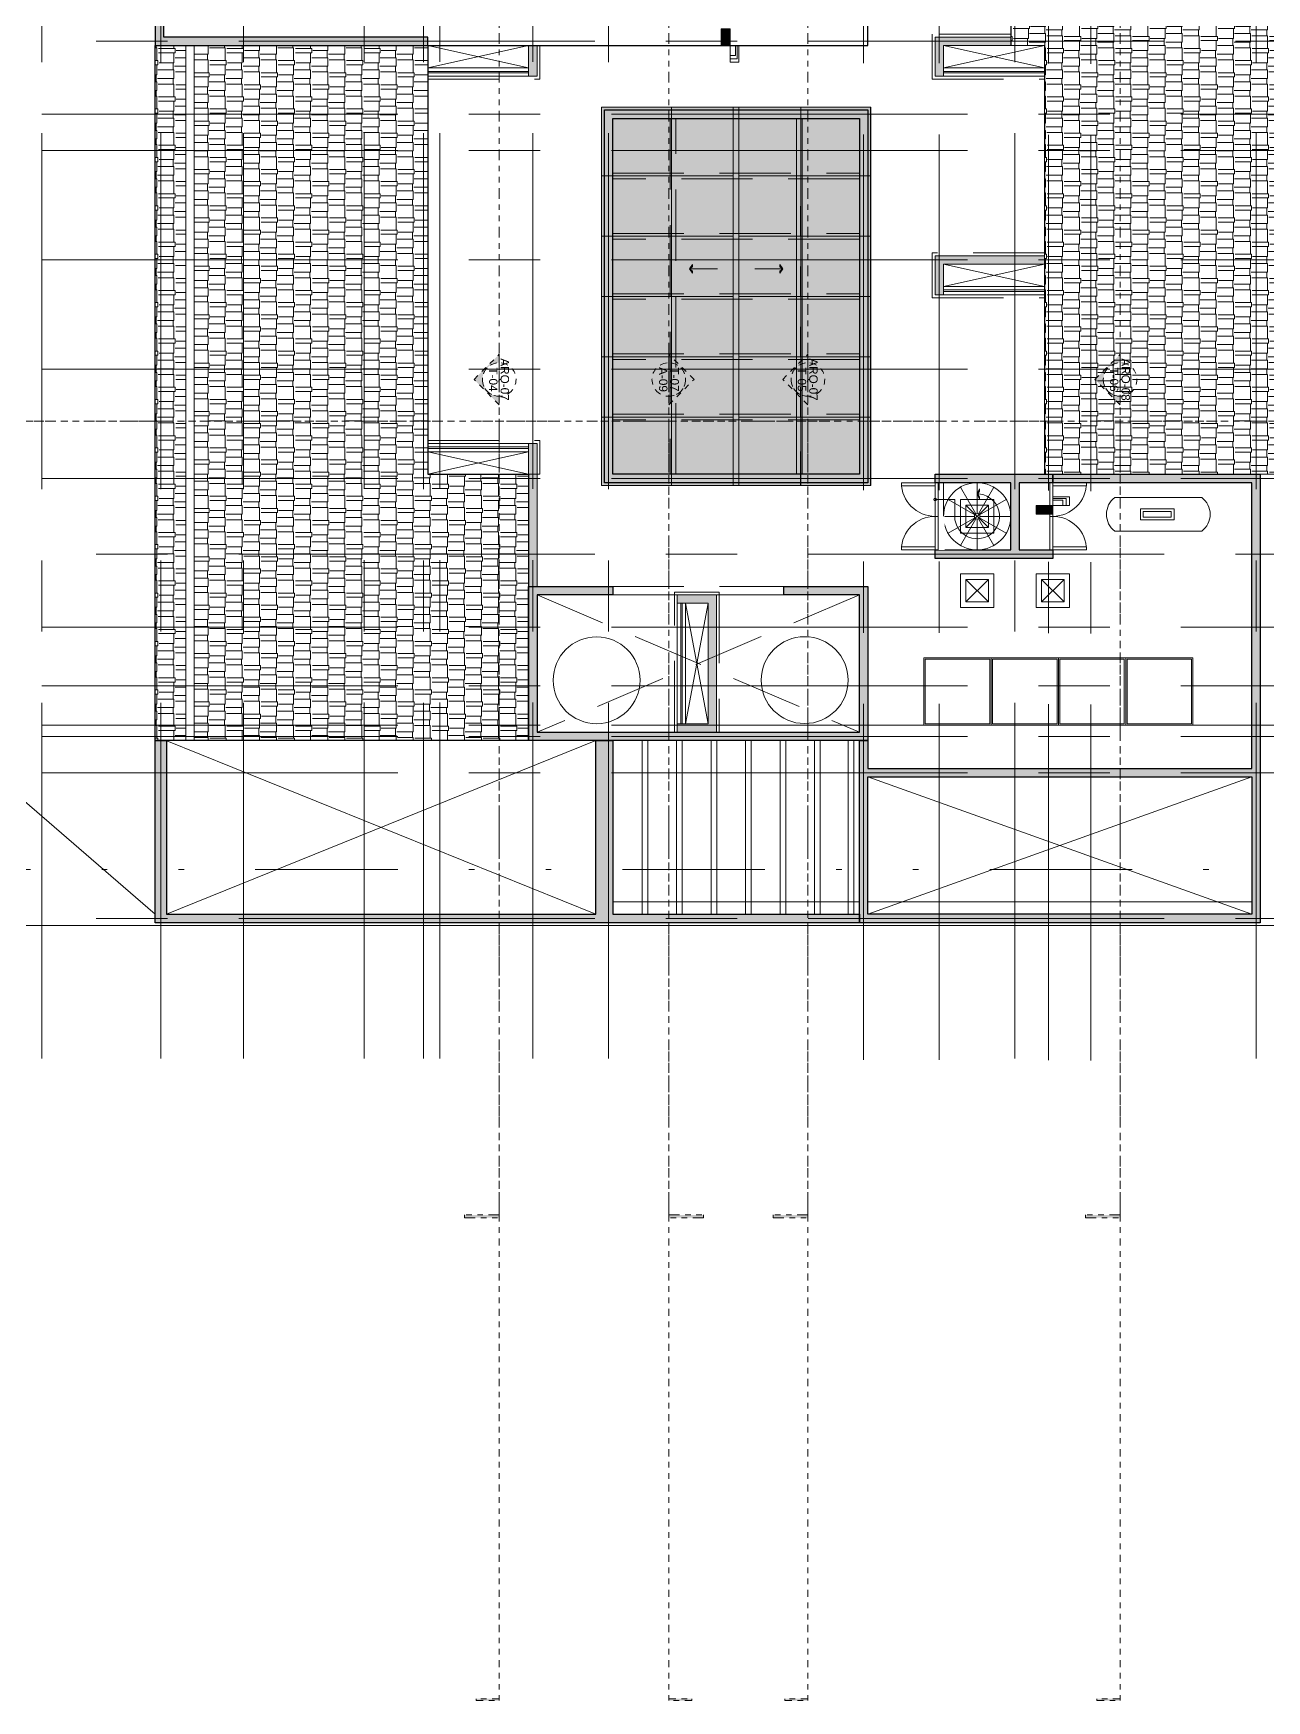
# Model space of a CAD drawing. Header units: metres. Extents: x -8 to 264, y -14 to 31.
# Drawn here: x 22.49 to 44.48, y -13.83 to 15.92 of the extents above; entities that cross this region are included whole.
import ezdxf
from ezdxf.enums import TextEntityAlignment as Align

# ---------------------------------------------------------------- set-up
doc = ezdxf.new("R2010")
doc.units = ezdxf.units.M
doc.header["$LTSCALE"] = 0.001
for name, pattern in [('CENTERX2', [101.6, 63.5, -12.7, 12.7, -12.7]), ('DIVIDEX2', [63.5, 25.4, -12.7, 0, -12.7, 0, -12.7]), ('HIDDENX2', [19.05, 12.7, -6.35])]:
    doc.linetypes.add(name, pattern=pattern)
doc.layers.get('0').update_dxf_attribs({"lineweight": 13, "true_color": 0x000000})
for name, color, linetype, lineweight, true_color in [('0 @ 0.075', 7, 'Continuous', 13, 0x000000), ('0 @ 0.1', 7, 'Continuous', 13, 0x000000), ('0 @ 0.125', 7, 'Continuous', 13, 0x000000), ('Jach-Anotaciones-Hatch-Lum100%', 7, 'Continuous', 13, 0x000000), ('Jach-Anotaciones-Hatch-Lum20%', 7, 'Continuous', 13, 0xcccccc), ('Jach-Anotaciones-Hatch-Lum30%', 7, 'Continuous', 9, 0xb3b3b3), ('Jach-Anotaciones-Hatch-Lum40%', 7, 'Continuous', 13, 0x999999), ('Jach-Anotaciones-Hatch-Lum50%', 9, 'Continuous', 13, 0x808080), ('Jach-Anotaciones-Hatch-Lum60%', 7, 'Continuous', 13, 0x666666), ('Jach-Anotaciones-Hatch-Lum70%', 7, 'Continuous', 9, 0x4d4d4d), ('Jach-Anotaciones-Hatch-Lum80%', 250, 'Continuous', 13, 0x333333), ('JACH-Anotaciones-Lineas-CORTE', 7, 'DIVIDEX2', 18, 0x000000), ('JACH-Anotaciones-Lineas-CORTE @ 0.05', 7, 'DIVIDEX2', 18, 0x000000), ('JACH-Anotaciones-Lineas-CORTE @ 0.075', 7, 'DIVIDEX2', 18, 0x000000), ('JACH-Anotaciones-Lineas-EJES', 7, 'CENTERX2', 9, 0x666666), ('Jach-Anotaciones-LineasDetalle0.18mm', 7, 'Continuous', 18, 0x000000), ('Jach-Anotaciones-LineasDetalle0.20mm', 7, 'Continuous', 20, 0x000000), ('JACH-Anotaciones-Textos-Lum100%', 7, 'Continuous', 13, 0x000000), ('JACH-Arq-Lineas-Piso', 7, 'Continuous', 13, 0x1a1a1a), ('JACH-Arq-Lineas-Proyeccion', 250, 'HIDDENX2', 13, 0x333333), ('JACH-Arq-Mobiliario01-', 250, 'Continuous', 9, 0x333333), ('JACH-Arq-Muros01-Carga', 7, 'Continuous', 25, 0x000000), ('JACH-Arq-Muros03Bajos', 7, 'Continuous', 13, 0x404040), ('JACH-Arq-Ventanas-BajasyPisoTecho', 7, 'Continuous', 13, 0x404040)]:
    doc.layers.add(name, color=color, linetype=linetype, lineweight=lineweight, true_color=true_color)
doc.styles.add('01c-Arial-JACH(3mm)', font='arial.ttf', dxfattribs={"height": 3})

# ---------------------------------------------------------------- blocks, each defined once
blk = doc.blocks.new('*U71')
at = {"lineweight": 0, "ltscale": 100}
blk.add_wipeout([(-0.095, 0), (0.095, 0), (0.095, -0.6), (-0.095, -0.6)], dxfattribs=at).dxf.layer = 'Jach-Anotaciones-Hatch-Lum50%'
at = {"lineweight": 0}
blk.add_arc((0.075, 0), 0.6, 270, 360, dxfattribs=at)
at = {"lineweight": 30}
blk.add_wipeout([(0.075, -0.054), (0.675, -0.054), (0.675, 0), (0.075, 0)], dxfattribs=at)
blk.add_lwpolyline([(0.075, -0.054), (0.675, -0.054), (0.675, 0), (0.075, 0)], close=True)
at = {"layer": 'Jach-Anotaciones-Hatch-Lum50%', "color": 9}
blk.add_lwpolyline([(0.021, 0), (0.021, -0.6), (0.075, -0.6), (0.075, 0)], close=True, dxfattribs=at)
blk = doc.blocks.new('A$C8e7714e5')
at = {"lineweight": 0, "ltscale": 100}
blk.add_lwpolyline([(0.15, 0.075, -0.5), (0.15, 0.675), (1.7, 0.675, -0.5), (1.7, 0.075)], format="xyb", close=True, dxfattribs=at)
for points in [[(0.607, 0.275), (1.207, 0.275), (1.207, 0.475), (0.607, 0.475)], [(0.657, 0.325), (1.157, 0.325), (1.157, 0.425), (0.657, 0.425)]]:
    blk.add_lwpolyline(points, close=True, dxfattribs=at)
blk = doc.blocks.new('*U75')
at = {"lineweight": 0, "ltscale": 100}
blk.add_wipeout([(-0.095, 0), (0.095, 0), (0.095, -0.6), (-0.095, -0.6)], dxfattribs=at).dxf.layer = 'Jach-Anotaciones-Hatch-Lum50%'
at = {"lineweight": 0}
blk.add_arc((0.075, 0), 0.6, 270, 360, dxfattribs=at)
at = {"lineweight": 30}
blk.add_wipeout([(0.075, -0.054), (0.675, -0.054), (0.675, 0), (0.075, 0)], dxfattribs=at)
blk.add_lwpolyline([(0.075, -0.054), (0.675, -0.054), (0.675, 0), (0.075, 0)], close=True)
at = {"layer": 'Jach-Anotaciones-Hatch-Lum50%', "color": 9}
blk.add_lwpolyline([(0.021, 0), (0.021, -0.6), (0.075, -0.6), (0.075, 0)], close=True, dxfattribs=at)
blk = doc.blocks.new('*U74')
at = {"lineweight": 0, "ltscale": 100}
blk.add_wipeout([(-0.095, 0), (0.095, 0), (0.095, -0.6), (-0.095, -0.6)], dxfattribs=at).dxf.layer = 'Jach-Anotaciones-Hatch-Lum50%'
at = {"lineweight": 0}
blk.add_arc((0.075, 0), 0.6, 270, 360, dxfattribs=at)
at = {"lineweight": 30}
blk.add_wipeout([(0.075, -0.054), (0.675, -0.054), (0.675, 0), (0.075, 0)], dxfattribs=at)
blk.add_lwpolyline([(0.075, -0.054), (0.675, -0.054), (0.675, 0), (0.075, 0)], close=True)
at = {"layer": 'Jach-Anotaciones-Hatch-Lum50%', "color": 9}
blk.add_lwpolyline([(0.021, 0), (0.021, -0.6), (0.075, -0.6), (0.075, 0)], close=True, dxfattribs=at)
blk = doc.blocks.new('*U72')
at = {"lineweight": 0, "ltscale": 100}
h = blk.add_hatch(color=256, dxfattribs=at)
h.dxf.hatch_style = 1
h.paths.add_polyline_path([(0, 0), (0, -1.25), (2.4, -1.25), (2.4, 0)])
for points in [[(-2.4, 1.25), (-2.4, 0), (0, 0), (0, 1.25)], [(0, 0), (0, -1.25), (2.4, -1.25), (2.4, 0)]]:
    blk.add_lwpolyline(points, close=True, dxfattribs=at)
blk = doc.blocks.new('*U224')
at = {"layer": '0 @ 0.075', "xscale": -0.07500000000000002, "yscale": 0.07500000000000002, "zscale": 0.07500000000000002, "rotation": 269.9999999999965}
blk.add_blockref('*U72', (34.914, 15.7), dxfattribs=at)
at = {"layer": '0 @ 0.1', "xscale": -0.1, "yscale": 0.1, "zscale": 0.1, "rotation": 269.9999999999965}
blk.add_blockref('*U72', (34.914, 15.7), dxfattribs=at)
at = {"layer": '0 @ 0.125', "xscale": -0.1250000000000001, "yscale": 0.1250000000000001, "zscale": 0.1250000000000001, "rotation": 269.9999999999965}
blk.add_blockref('*U72', (34.914, 15.7), dxfattribs=at)
blk = doc.blocks.new('*U73')
at = {"lineweight": 0, "ltscale": 100}
h = blk.add_hatch(color=256, dxfattribs=at)
h.dxf.hatch_style = 1
h.paths.add_polyline_path([(0, 0), (0, -1.25), (2.4, -1.25), (2.4, 0)])
for points in [[(-2.4, 1.25), (-2.4, 0), (0, 0), (0, 1.25)], [(0, 0), (0, -1.25), (2.4, -1.25), (2.4, 0)]]:
    blk.add_lwpolyline(points, close=True, dxfattribs=at)
blk = doc.blocks.new('*U225')
at = {"layer": '0 @ 0.075', "xscale": -0.07500000000000002, "yscale": 0.07500000000000002, "zscale": 0.07500000000000002, "rotation": 359.9999999999965}
blk.add_blockref('*U73', (40.671, 7.494), dxfattribs=at)
at = {"layer": '0 @ 0.1', "xscale": -0.1, "yscale": 0.1, "zscale": 0.1, "rotation": 359.9999999999965}
blk.add_blockref('*U73', (40.671, 7.494), dxfattribs=at)
at = {"layer": '0 @ 0.125', "xscale": -0.1250000000000001, "yscale": 0.1250000000000001, "zscale": 0.1250000000000001, "rotation": 359.9999999999965}
blk.add_blockref('*U73', (40.671, 7.494), dxfattribs=at)
blk = doc.blocks.new('*U70')
at = {"lineweight": 0, "ltscale": 100}
blk.add_wipeout([(-0.095, 0), (0.095, 0), (0.095, -0.6), (-0.095, -0.6)], dxfattribs=at).dxf.layer = 'Jach-Anotaciones-Hatch-Lum50%'
at = {"lineweight": 0}
blk.add_arc((0.075, 0), 0.6, 270, 360, dxfattribs=at)
at = {"lineweight": 30}
blk.add_wipeout([(0.075, -0.054), (0.675, -0.054), (0.675, 0), (0.075, 0)], dxfattribs=at)
blk.add_lwpolyline([(0.075, -0.054), (0.675, -0.054), (0.675, 0), (0.075, 0)], close=True)
at = {"layer": 'Jach-Anotaciones-Hatch-Lum50%', "color": 9}
blk.add_lwpolyline([(0.021, 0), (0.021, -0.6), (0.075, -0.6), (0.075, 0)], close=True, dxfattribs=at)
blk = doc.blocks.new('A$C51db089b')
at = {"layer": 'Jach-Anotaciones-Hatch-Lum50%', "lineweight": 0, "ltscale": 100}
h = blk.add_hatch(color=256, dxfattribs=at)
h.dxf.hatch_style = 1
h.paths.add_polyline_path([(0, 0.078), (0.055, 0.117), (0.055, 0.155)])
h = blk.add_hatch(color=256, dxfattribs=at)
h.dxf.hatch_style = 1
h.paths.add_polyline_path([(0, 0.078), (0.055, 0.038), (0.055, 0)])
at = {"lineweight": 0, "ltscale": 100}
for points in [[(0, 0.078), (0.055, 0.117), (0.055, 0.155)], [(0, 0.078), (0.055, 0.038), (0.055, 0)]]:
    blk.add_lwpolyline(points, close=True, dxfattribs=at)
blk.add_lwpolyline([(0.5, 0.078), (0, 0.078)], dxfattribs=at)
blk = doc.blocks.new('A$C21fbf77b')
at = {"ltscale": 100, "xscale": -1}
blk.add_blockref('A$C51db089b', (0.5, 0), dxfattribs=at)
blk = doc.blocks.new('*U200')
at = {"linetype": 'DIVIDEX2', "lineweight": 0, "ltscale": 100}
blk.add_lwpolyline([(-772.5, 0), (50.69, 0)], dxfattribs=at)
at = {"lineweight": 0, "ltscale": 100, "style": '01c-Arial-JACH(3mm)'}
for tag, p in [('JACH-SECCIONMURO', (-778, 2.11)), ('NO.DEPLANO', (-778, -1.99))]:
    blk.add_attdef(tag, text='', height=3, dxfattribs=at).set_placement(p, align=Align.MIDDLE_CENTER)
blk = doc.blocks.new('*U236')
at = {"layer": 'JACH-Anotaciones-Lineas-CORTE @ 0.05', "xscale": 0.05, "yscale": 0.05, "zscale": 0.05}
blk.add_blockref('*U200', (50.94, 9), dxfattribs=at)
at = {"layer": 'JACH-Anotaciones-Lineas-CORTE @ 0.075', "xscale": 0.075, "yscale": 0.075, "zscale": 0.075}
blk.add_blockref('*U200', (50.94, 9), dxfattribs=at)
blk = doc.blocks.new('*U189')
at = {"lineweight": 0, "ltscale": 100}
h = blk.add_hatch(color=256, dxfattribs=at)
h.dxf.hatch_style = 1
h.paths.add_polyline_path([(-815.98, 9), (-824.98, 0), (-821.98, 0, -1), (-809.98, 0), (-806.98, 0)])
h = blk.add_hatch(color=256, dxfattribs=at)
h.dxf.hatch_style = 1
h.paths.add_polyline_path([(-345.27, 0), (-344.58, 0), (-344.58, 8.25), (-345.27, 8.25)])
at = {"lineweight": 0}
blk.add_lwpolyline([(-815.98, 9), (-824.98, 0), (-821.98, 0, -1), (-809.98, 0), (-806.98, 0), (-815.98, 9)], format="xyb", close=True, dxfattribs=at)
at = {"lineweight": 0, "ltscale": 100}
blk.add_lwpolyline([(-345.27, 8.25), (-344.58, 8.25), (-344.58, 0), (-345.27, 0)], close=True, dxfattribs=at)
blk.add_lwpolyline([(-821.98, 0), (-809.98, 0)], dxfattribs=at)
at = {"linetype": 'DIVIDEX2', "lineweight": 0, "ltscale": 100}
blk.add_lwpolyline([(-810.48, 0), (-344.58, 0)], dxfattribs=at)
at = {"lineweight": 0, "ltscale": 100}
blk.add_circle((-815.98, 0), 6, dxfattribs=at)
at = {"lineweight": 0, "ltscale": 100, "style": '01c-Arial-JACH(3mm)'}
for tag, p in [('JACH-SECCIONMURO', (-815.98, 2.11)), ('NO.DEPLANO', (-815.98, -1.99))]:
    blk.add_attdef(tag, text='', height=3, dxfattribs=at).set_placement(p, align=Align.MIDDLE_CENTER)
blk = doc.blocks.new('*U239')
at = {"layer": 'JACH-Anotaciones-Lineas-CORTE @ 0.05'}
ref = blk.add_blockref('*U189', (36.302, -31.058), dxfattribs=dict(at, xscale=-0.05, yscale=0.05, zscale=0.05, rotation=90))
ref.add_attrib('NO.DEPLANO', 'ARQ-07', dxfattribs={"layer": '0', "lineweight": 0, "ltscale": 100, "height": 0.15, "rotation": 270, "style": '01c-Arial-JACH(3mm)'}).set_placement((36.401, 9.741), align=Align.MIDDLE_CENTER)
ref.add_attrib('JACH-SECCIONMURO', 'T-05', dxfattribs={"layer": '0', "lineweight": 0, "ltscale": 100, "height": 0.15, "rotation": 270, "style": '01c-Arial-JACH(3mm)'}).set_placement((36.196, 9.741), align=Align.MIDDLE_CENTER)
at = {"layer": 'JACH-Anotaciones-Lineas-CORTE @ 0.075', "xscale": -0.075, "yscale": 0.075, "zscale": 0.075, "rotation": 90}
blk.add_blockref('*U189', (36.302, -31.058), dxfattribs=at)
blk = doc.blocks.new('*U191')
at = {"lineweight": 0, "ltscale": 100}
h = blk.add_hatch(color=256, dxfattribs=at)
h.dxf.hatch_style = 1
h.paths.add_polyline_path([(-815.98, 9), (-824.98, 0), (-821.98, 0, -1), (-809.98, 0), (-806.98, 0)])
h = blk.add_hatch(color=256, dxfattribs=at)
h.dxf.hatch_style = 1
h.paths.add_polyline_path([(-345.27, 0), (-344.58, 0), (-344.58, 8.25), (-345.27, 8.25)])
at = {"lineweight": 0}
blk.add_lwpolyline([(-815.98, 9), (-824.98, 0), (-821.98, 0, -1), (-809.98, 0), (-806.98, 0), (-815.98, 9)], format="xyb", close=True, dxfattribs=at)
at = {"lineweight": 0, "ltscale": 100}
blk.add_lwpolyline([(-345.27, 8.25), (-344.58, 8.25), (-344.58, 0), (-345.27, 0)], close=True, dxfattribs=at)
blk.add_lwpolyline([(-821.98, 0), (-809.98, 0)], dxfattribs=at)
at = {"linetype": 'DIVIDEX2', "lineweight": 0, "ltscale": 100}
blk.add_lwpolyline([(-810.48, 0), (-344.58, 0)], dxfattribs=at)
at = {"lineweight": 0, "ltscale": 100}
blk.add_circle((-815.98, 0), 6, dxfattribs=at)
at = {"lineweight": 0, "ltscale": 100, "style": '01c-Arial-JACH(3mm)'}
for tag, p in [('JACH-SECCIONMURO', (-815.98, 2.11)), ('NO.DEPLANO', (-815.98, -1.99))]:
    blk.add_attdef(tag, text='', height=3, dxfattribs=at).set_placement(p, align=Align.MIDDLE_CENTER)
blk = doc.blocks.new('*U241')
at = {"layer": 'JACH-Anotaciones-Lineas-CORTE @ 0.05'}
ref = blk.add_blockref('*U191', (30.796, -31.058), dxfattribs=dict(at, xscale=-0.05, yscale=0.05, zscale=0.05, rotation=90))
ref.add_attrib('NO.DEPLANO', 'ARQ-07', dxfattribs={"layer": '0', "lineweight": 0, "ltscale": 100, "height": 0.15, "rotation": 270, "style": '01c-Arial-JACH(3mm)'}).set_placement((30.896, 9.741), align=Align.MIDDLE_CENTER)
ref.add_attrib('JACH-SECCIONMURO', 'T-04', dxfattribs={"layer": '0', "lineweight": 0, "ltscale": 100, "height": 0.15, "rotation": 270, "style": '01c-Arial-JACH(3mm)'}).set_placement((30.69, 9.741), align=Align.MIDDLE_CENTER)
at = {"layer": 'JACH-Anotaciones-Lineas-CORTE @ 0.075', "xscale": -0.075, "yscale": 0.075, "zscale": 0.075, "rotation": 90}
blk.add_blockref('*U191', (30.796, -31.058), dxfattribs=at)
blk = doc.blocks.new('*U192')
at = {"lineweight": 0, "ltscale": 100}
h = blk.add_hatch(color=256, dxfattribs=at)
h.dxf.hatch_style = 1
h.paths.add_polyline_path([(-815.98, 9), (-824.98, 0), (-821.98, 0, -1), (-809.98, 0), (-806.98, 0)])
h = blk.add_hatch(color=256, dxfattribs=at)
h.dxf.hatch_style = 1
h.paths.add_polyline_path([(-345.27, 0), (-344.58, 0), (-344.58, 8.25), (-345.27, 8.25)])
at = {"lineweight": 0}
blk.add_lwpolyline([(-815.98, 9), (-824.98, 0), (-821.98, 0, -1), (-809.98, 0), (-806.98, 0), (-815.98, 9)], format="xyb", close=True, dxfattribs=at)
at = {"lineweight": 0, "ltscale": 100}
blk.add_lwpolyline([(-345.27, 8.25), (-344.58, 8.25), (-344.58, 0), (-345.27, 0)], close=True, dxfattribs=at)
blk.add_lwpolyline([(-821.98, 0), (-809.98, 0)], dxfattribs=at)
at = {"linetype": 'DIVIDEX2', "lineweight": 0, "ltscale": 100}
blk.add_lwpolyline([(-810.48, 0), (-344.58, 0)], dxfattribs=at)
at = {"lineweight": 0, "ltscale": 100}
blk.add_circle((-815.98, 0), 6, dxfattribs=at)
at = {"lineweight": 0, "ltscale": 100, "style": '01c-Arial-JACH(3mm)'}
for tag, p in [('JACH-SECCIONMURO', (-815.98, 2.11)), ('NO.DEPLANO', (-815.98, -1.99))]:
    blk.add_attdef(tag, text='', height=3, dxfattribs=at).set_placement(p, align=Align.MIDDLE_CENTER)
blk = doc.blocks.new('*U242')
at = {"layer": 'JACH-Anotaciones-Lineas-CORTE @ 0.05'}
ref = blk.add_blockref('*U192', (41.871, -31.058), dxfattribs=dict(at, xscale=-0.05, yscale=0.05, zscale=0.05, rotation=90))
ref.add_attrib('NO.DEPLANO', 'ARQ-08', dxfattribs={"layer": '0', "lineweight": 0, "ltscale": 100, "height": 0.15, "rotation": 270, "style": '01c-Arial-JACH(3mm)'}).set_placement((41.971, 9.741), align=Align.MIDDLE_CENTER)
ref.add_attrib('JACH-SECCIONMURO', 'T-06', dxfattribs={"layer": '0', "lineweight": 0, "ltscale": 100, "height": 0.15, "rotation": 270, "style": '01c-Arial-JACH(3mm)'}).set_placement((41.765, 9.741), align=Align.MIDDLE_CENTER)
at = {"layer": 'JACH-Anotaciones-Lineas-CORTE @ 0.075', "xscale": -0.075, "yscale": 0.075, "zscale": 0.075, "rotation": 90}
blk.add_blockref('*U192', (41.871, -31.058), dxfattribs=at)
blk = doc.blocks.new('*U195')
at = {"lineweight": 0, "ltscale": 100}
h = blk.add_hatch(color=256, dxfattribs=at)
h.dxf.hatch_style = 1
h.paths.add_polyline_path([(-815.98, 9), (-824.98, 0), (-821.98, 0, -1), (-809.98, 0), (-806.98, 0)])
h = blk.add_hatch(color=256, dxfattribs=at)
h.dxf.hatch_style = 1
h.paths.add_polyline_path([(-345.27, 0), (-344.58, 0), (-344.58, 8.25), (-345.27, 8.25)])
at = {"lineweight": 0}
blk.add_lwpolyline([(-815.98, 9), (-824.98, 0), (-821.98, 0, -1), (-809.98, 0), (-806.98, 0), (-815.98, 9)], format="xyb", close=True, dxfattribs=at)
at = {"lineweight": 0, "ltscale": 100}
blk.add_lwpolyline([(-345.27, 8.25), (-344.58, 8.25), (-344.58, 0), (-345.27, 0)], close=True, dxfattribs=at)
blk.add_lwpolyline([(-821.98, 0), (-809.98, 0)], dxfattribs=at)
at = {"linetype": 'DIVIDEX2', "lineweight": 0, "ltscale": 100}
blk.add_lwpolyline([(-810.48, 0), (-344.58, 0)], dxfattribs=at)
at = {"lineweight": 0, "ltscale": 100}
blk.add_circle((-815.98, 0), 6, dxfattribs=at)
at = {"lineweight": 0, "ltscale": 100, "style": '01c-Arial-JACH(3mm)'}
for tag, p in [('JACH-SECCIONMURO', (-815.98, 2.11)), ('NO.DEPLANO', (-815.98, -1.99))]:
    blk.add_attdef(tag, text='', height=3, dxfattribs=at).set_placement(p, align=Align.MIDDLE_CENTER)
blk = doc.blocks.new('*U245')
at = {"layer": 'JACH-Anotaciones-Lineas-CORTE @ 0.05', "xscale": 0.05, "yscale": 0.05, "zscale": 0.05, "rotation": 270}
blk.add_blockref('*U195', (33.821, -31.058), dxfattribs=at).add_auto_attribs({'NO.DEPLANO': 'A-09', 'JACH-SECCIONMURO': 'T-07'})
at = {"layer": 'JACH-Anotaciones-Lineas-CORTE @ 0.075', "xscale": 0.075, "yscale": 0.075, "zscale": 0.075, "rotation": 270}
blk.add_blockref('*U195', (33.821, -31.058), dxfattribs=at)

msp = doc.modelspace()

# ---------------------------------------------------------------- hatches: boundary and pattern name
at = {"ltscale": 100}
h = msp.add_hatch(color=256, dxfattribs=at)
h.dxf.hatch_style = 1
h.paths.add_polyline_path([(39.321, 7.7), (39.365, 7.793), (39.365, 7.751), (39.336, 7.7)])
h = msp.add_hatch(color=256, dxfattribs=at)
h.dxf.hatch_style = 1
h.paths.add_polyline_path([(39.321, 7.7), (39.365, 7.607), (39.365, 7.649), (39.336, 7.7)])
at = {"layer": 'Jach-Anotaciones-Hatch-Lum20%', "ltscale": 100}
h = msp.add_hatch(color=256, dxfattribs=at)
h.dxf.hatch_style = 1
h.paths.add_polyline_path([(33.87, 14.6), (32.621, 14.6), (32.621, 13.372), (33.87, 13.372)])
h = msp.add_hatch(color=256, dxfattribs=at)
h.dxf.hatch_style = 1
h.paths.add_polyline_path([(36.173, 14.6), (37.422, 14.6), (37.422, 13.372), (36.173, 13.372)])
h = msp.add_hatch(color=256, dxfattribs=at)
h.dxf.hatch_style = 1
h.paths.add_polyline_path([(33.87, 13.372), (32.621, 13.372), (32.621, 12.297), (33.87, 12.297)])
h = msp.add_hatch(color=256, dxfattribs=at)
h.dxf.hatch_style = 1
h.paths.add_polyline_path([(36.173, 13.372), (37.422, 13.372), (37.422, 12.297), (36.173, 12.297)])
h = msp.add_hatch(color=256, dxfattribs=at)
h.dxf.hatch_style = 1
h.paths.add_polyline_path([(33.87, 12.297), (32.621, 12.297), (32.621, 11.222), (33.87, 11.222)])
h = msp.add_hatch(color=256, dxfattribs=at)
h.dxf.hatch_style = 1
h.paths.add_polyline_path([(36.173, 12.297), (37.422, 12.297), (37.422, 11.222), (36.173, 11.222)])
h = msp.add_hatch(color=256, dxfattribs=at)
h.dxf.hatch_style = 1
h.paths.add_polyline_path([(33.87, 11.222), (32.621, 11.222), (32.621, 10.147), (33.87, 10.147)])
h = msp.add_hatch(color=256, dxfattribs=at)
h.dxf.hatch_style = 1
h.paths.add_polyline_path([(36.173, 11.222), (37.422, 11.222), (37.422, 10.147), (36.173, 10.147)])
h = msp.add_hatch(color=256, dxfattribs=at)
h.dxf.hatch_style = 1
h.paths.add_polyline_path([(33.87, 10.147), (32.621, 10.147), (32.621, 9.071), (33.87, 9.071)])
h = msp.add_hatch(color=256, dxfattribs=at)
h.dxf.hatch_style = 1
h.paths.add_polyline_path([(36.173, 10.147), (37.422, 10.147), (37.422, 9.071), (36.173, 9.071)])
h = msp.add_hatch(color=256, dxfattribs=at)
h.dxf.hatch_style = 1
h.paths.add_polyline_path([(33.87, 9.071), (32.621, 9.071), (32.621, 7.85), (33.87, 7.85)])
h = msp.add_hatch(color=256, dxfattribs=at)
h.dxf.hatch_style = 1
h.paths.add_polyline_path([(36.173, 9.071), (37.422, 9.071), (37.422, 7.85), (36.173, 7.85)])
at = {"layer": 'Jach-Anotaciones-Hatch-Lum30%', "ltscale": 100}
h = msp.add_hatch(color=256, dxfattribs=at)
h.dxf.hatch_style = 1
h.paths.add_polyline_path([(39.921, 15.85), (38.571, 15.85), (38.571, 15.15), (38.721, 15.15), (38.721, 15.7), (39.921, 15.7)])
h = msp.add_hatch(color=256, dxfattribs=at)
h.dxf.hatch_style = 1
h.paths.add_polyline_path([(31.321, 15.7), (31.471, 15.7), (31.471, 15.15), (31.321, 15.15)])
h = msp.add_hatch(color=256, dxfattribs=at)
h.dxf.hatch_style = 1
h.paths.add_polyline_path([(34.971, 14.6), (33.87, 14.6), (33.87, 13.372), (34.971, 13.372)])
h = msp.add_hatch(color=256, dxfattribs=at)
h.dxf.hatch_style = 1
h.paths.add_polyline_path([(35.071, 14.6), (36.173, 14.6), (36.173, 13.372), (35.071, 13.372)])
h = msp.add_hatch(color=256, dxfattribs=at)
h.dxf.hatch_style = 1
h.paths.add_polyline_path([(34.971, 13.372), (33.87, 13.372), (33.871, 12.297), (34.971, 12.297)])
h = msp.add_hatch(color=256, dxfattribs=at)
h.dxf.hatch_style = 1
h.paths.add_polyline_path([(35.071, 13.372), (36.173, 13.372), (36.172, 12.297), (35.071, 12.297)])
h = msp.add_hatch(color=256, dxfattribs=at)
h.dxf.hatch_style = 1
h.paths.add_polyline_path([(34.971, 12.297), (33.87, 12.297), (33.871, 11.222), (34.971, 11.222)])
h = msp.add_hatch(color=256, dxfattribs=at)
h.dxf.hatch_style = 1
h.paths.add_polyline_path([(35.071, 12.297), (36.173, 12.297), (36.172, 11.222), (35.071, 11.222)])
h = msp.add_hatch(color=256, dxfattribs=at)
h.dxf.hatch_style = 1
h.paths.add_polyline_path([(40.521, 11.95), (38.571, 11.95), (38.571, 11.25), (38.721, 11.25), (38.721, 11.4), (38.721, 11.8), (40.521, 11.8)])
h = msp.add_hatch(color=256, dxfattribs=at)
h.dxf.hatch_style = 1
h.paths.add_polyline_path([(34.971, 11.222), (33.87, 11.222), (33.871, 10.147), (34.971, 10.147)])
h = msp.add_hatch(color=256, dxfattribs=at)
h.dxf.hatch_style = 1
h.paths.add_polyline_path([(35.071, 11.222), (36.173, 11.222), (36.172, 10.147), (35.071, 10.147)])
h = msp.add_hatch(color=256, dxfattribs=at)
h.dxf.hatch_style = 1
h.paths.add_polyline_path([(34.971, 10.147), (33.87, 10.147), (33.871, 9.072), (34.971, 9.072)])
h = msp.add_hatch(color=256, dxfattribs=at)
h.dxf.hatch_style = 1
h.paths.add_polyline_path([(35.071, 10.147), (36.173, 10.147), (36.172, 9.072), (35.071, 9.072)])
h = msp.add_hatch(color=256, dxfattribs=at)
h.dxf.hatch_style = 1
h.paths.add_polyline_path([(34.971, 9.072), (33.87, 9.072), (33.871, 7.85), (34.971, 7.85)])
h = msp.add_hatch(color=256, dxfattribs=at)
h.dxf.hatch_style = 1
h.paths.add_polyline_path([(35.071, 9.072), (36.173, 9.072), (36.172, 7.85), (35.071, 7.85)])
h = msp.add_hatch(color=256, dxfattribs=at)
h.dxf.hatch_style = 1
h.paths.add_polyline_path([(31.471, 8.6), (31.471, 8.05), (31.321, 8.05), (31.321, 8.6)])
h = msp.add_hatch(color=256, dxfattribs=at)
h.dxf.hatch_style = 1
h.paths.add_polyline_path([(33.971, 3.45), (34.671, 3.45), (34.671, 5.9), (33.971, 5.9), (33.971, 5.75), (34.521, 5.75), (34.521, 3.6), (33.971, 3.6)])
at = {"layer": 'Jach-Anotaciones-Hatch-Lum40%', "ltscale": 100}
for points in [[(24.661, 3.3), (24.861, 3.3), (24.861, 0.05), (24.661, 0.05)], [(32.821, 0.2), (37.221, 0.2), (37.221, 0.05), (24.661, 0.05), (24.661, 3.3), (24.861, 3.3), (24.861, 0.2), (32.521, 0.2), (32.521, 3.3), (32.821, 3.3)]]:
    msp.add_hatch(color=256, dxfattribs=at).paths.add_polyline_path(points)
at = {"layer": 'Jach-Anotaciones-Hatch-Lum60%', "ltscale": 100}
for points in [[(39.921, 20.6), (31.471, 20.6), (31.471, 21.495), (24.661, 21.519), (24.661, 15.7), (29.521, 15.7), (29.521, 15.85), (24.811, 15.85), (24.811, 21.368), (31.321, 21.345), (31.321, 20.45), (39.921, 20.45)], [(31.321, 8.05), (31.471, 8.05), (31.471, 6.05), (31.321, 6.05)]]:
    msp.add_hatch(color=256, dxfattribs=at).paths.add_polyline_path(points)
h = msp.add_hatch(color=256, dxfattribs=at)
h.paths.add_polyline_path([(32.671, 14.55), (37.371, 14.55), (37.371, 7.9), (32.671, 7.9)])
h.paths.add_polyline_path([(32.821, 14.4), (37.221, 14.4), (37.221, 8.05), (32.821, 8.05)], flags=16)
h = msp.add_hatch(color=256, dxfattribs=at)
h.paths.add_polyline_path([(44.221, 2.8), (44.221, 7.9), (40.671, 7.9), (40.671, 8.05), (44.371, 8.05), (44.371, 0.05), (37.221, 0.05), (37.221, 3.3), (37.371, 3.3), (37.371, 2.8)])
h.paths.add_polyline_path([(44.221, 2.65), (44.221, 0.2), (37.371, 0.2), (37.371, 2.65)], flags=16)
at = {"layer": 'Jach-Anotaciones-Hatch-Lum70%', "ltscale": 100}
h = msp.add_hatch(color=256, dxfattribs=at)
h.dxf.hatch_style = 1
h.paths.add_polyline_path([(34.971, 14.6), (35.071, 14.6), (35.071, 7.85), (34.971, 7.85)])
at = {"layer": 'Jach-Anotaciones-Hatch-Lum80%', "ltscale": 100}
h = msp.add_hatch(dxfattribs=at)
h.set_pattern_fill('AR-RSHKE', color=256, scale=0.001, angle=90)
h.paths.add_polyline_path([(44.221, 21.45), (39.921, 21.466), (39.921, 20.45), (39.921, 19.1), (39.921, 15.7), (40.521, 15.7), (40.521, 8.05), (45.171, 8.05), (45.171, 19.1), (45.171, 21.447)])
edge = h.paths.add_edge_path(flags=16)
edge.add_line((44.221, 21.3), (44.221, 19.25))
edge.add_line((44.221, 19.25), (40.071, 19.25))
edge.add_line((40.071, 19.25), (40.071, 20.45))
edge.add_line((40.071, 20.45), (40.071, 21.315))
edge.add_line((40.071, 21.315), (44.221, 21.3))
h = msp.add_hatch(dxfattribs=at)
h.set_pattern_fill('AR-RSHKE', color=256, scale=0.001, angle=90)
h.paths.add_polyline_path([(24.661, 15.7), (25.206, 15.7), (25.205, 3.3), (24.66, 3.3)])
h = msp.add_hatch(dxfattribs=at)
h.set_pattern_fill('AR-RSHKE', color=256, scale=0.001, angle=90)
h.paths.add_polyline_path([(25.356, 15.7), (29.521, 15.7), (29.521, 8.05), (31.321, 8.05), (31.321, 3.3), (25.356, 3.3)])
h = msp.add_hatch(color=256, dxfattribs=at)
h.dxf.hatch_style = 1
h.paths.add_polyline_path([(38.571, 8.05), (40.671, 8.05), (40.671, 7.9), (40.071, 7.9), (40.071, 6.7), (40.671, 6.7), (40.671, 6.55), (38.571, 6.55), (38.571, 6.7), (39.921, 6.7), (39.921, 7.9), (38.571, 7.9)])
h = msp.add_hatch(color=256, dxfattribs=at)
h.dxf.hatch_style = 1
h.paths.add_polyline_path([(35.871, 6.05), (37.371, 6.05), (37.371, 3.3), (31.321, 3.3), (31.321, 6.05), (32.821, 6.05), (32.821, 5.9), (31.471, 5.9), (31.471, 3.45), (37.221, 3.45), (37.221, 5.9), (35.871, 5.9)])

# ---------------------------------------------------------------- linework, layer by layer
at = {"ltscale": 100}
for points in [[(39.321, 7.7), (39.365, 7.793), (39.365, 7.751), (39.336, 7.7)], [(39.321, 7.7), (39.365, 7.607), (39.365, 7.649), (39.336, 7.7)]]:
    msp.add_lwpolyline(points, close=True, dxfattribs=at)
at = {"layer": 'Jach-Anotaciones-Hatch-Lum100%', "ltscale": 100}
for points in [[(44.221, 21.45), (39.921, 21.466), (39.921, 20.45), (39.921, 19.1), (39.921, 15.7), (40.521, 15.7), (40.521, 8.05), (45.171, 8.05), (45.171, 19.1), (45.171, 21.447)], [(24.661, 15.7), (25.206, 15.7), (25.205, 3.3), (24.66, 3.3)], [(25.356, 15.7), (29.521, 15.7), (29.521, 8.05), (31.321, 8.05), (31.321, 3.3), (25.356, 3.3), (25.356, 15.7)]]:
    msp.add_lwpolyline(points, close=True, dxfattribs=at)
at = {"layer": 'JACH-Anotaciones-Lineas-CORTE', "ltscale": 100}
msp.add_lwpolyline([(-6.735, 2.2), (6.795, 2.2), (6.795, 1), (55.603, 1)], dxfattribs=at)
at = {"layer": 'JACH-Anotaciones-Lineas-EJES', "ltscale": 100}
for points in [[(22.636, -2.375), (22.636, 25.95)], [(24.761, -2.375), (24.761, 25.943)], [(26.236, -2.375), (26.236, 25.938)], [(28.386, -2.372), (28.386, 25.919)], [(29.446, -2.375), (29.446, 25.915)], [(29.736, -2.372), (29.736, 25.919)], [(31.396, -2.372), (31.396, 25.919)], [(32.746, -2.375), (32.746, 25.915)], [(37.296, -2.396), (37.296, 25.895)], [(39.996, -2.375), (39.996, 25.89)], [(44.296, -2.375), (44.296, 25.875)], [(-4.331, 15.775), (52.147, 15.775)], [(22.636, 14.475), (52.147, 14.475)], [(22.636, 13.825), (52.147, 13.825)], [(-4.363, 12.725), (22.711, 12.725)], [(22.636, 11.875), (52.147, 11.875)], [(22.636, 9.925), (52.147, 9.925)], [(-4.363, 9.675), (22.711, 9.675)], [(22.636, 5.325), (52.147, 5.325)], [(22.636, 4.275), (52.147, 4.275)], [(22.636, 3.575), (52.147, 3.575)], [(22.636, 3.375), (52.147, 3.375)], [(22.636, 2.725), (52.147, 2.725)], [(-4.331, 0.125), (52.147, 0.125)]]:
    msp.add_lwpolyline(points, dxfattribs=at)
at = {"layer": 'Jach-Anotaciones-LineasDetalle0.18mm', "ltscale": 100}
for points in [[(33.87, 14.6), (32.621, 14.6), (32.621, 13.372), (33.87, 13.372)], [(34.971, 14.6), (33.87, 14.6), (33.87, 13.372), (34.971, 13.372)], [(34.971, 14.6), (35.071, 14.6), (35.071, 7.85), (34.971, 7.85)], [(35.071, 14.6), (36.173, 14.6), (36.173, 13.372), (35.071, 13.372)], [(36.173, 14.6), (37.422, 14.6), (37.422, 13.372), (36.173, 13.372)], [(33.87, 13.372), (32.621, 13.372), (32.621, 12.297), (33.87, 12.297)], [(34.971, 13.372), (33.87, 13.372), (33.871, 12.297), (34.971, 12.297)], [(35.071, 13.372), (36.173, 13.372), (36.172, 12.297), (35.071, 12.297)], [(36.173, 13.372), (37.422, 13.372), (37.422, 12.297), (36.173, 12.297)], [(33.87, 12.297), (32.621, 12.297), (32.621, 11.222), (33.87, 11.222)], [(34.971, 12.297), (33.87, 12.297), (33.871, 11.222), (34.971, 11.222)], [(35.071, 12.297), (36.173, 12.297), (36.172, 11.222), (35.071, 11.222)], [(36.173, 12.297), (37.422, 12.297), (37.422, 11.222), (36.173, 11.222)], [(33.87, 11.222), (32.621, 11.222), (32.621, 10.147), (33.87, 10.147)], [(34.971, 11.222), (33.87, 11.222), (33.871, 10.147), (34.971, 10.147)], [(35.071, 11.222), (36.173, 11.222), (36.172, 10.147), (35.071, 10.147)], [(36.173, 11.222), (37.422, 11.222), (37.422, 10.147), (36.173, 10.147)], [(33.87, 10.147), (32.621, 10.147), (32.621, 9.071), (33.87, 9.071)], [(34.971, 10.147), (33.87, 10.147), (33.871, 9.072), (34.971, 9.072)], [(35.071, 10.147), (36.173, 10.147), (36.172, 9.072), (35.071, 9.072)], [(36.173, 10.147), (37.422, 10.147), (37.422, 9.071), (36.173, 9.071)], [(33.87, 9.071), (32.621, 9.071), (32.621, 7.85), (33.87, 7.85)], [(34.971, 9.072), (33.87, 9.072), (33.871, 7.85), (34.971, 7.85)], [(35.071, 9.072), (36.173, 9.072), (36.172, 7.85), (35.071, 7.85)], [(36.173, 9.071), (37.422, 9.071), (37.422, 7.85), (36.173, 7.85)]]:
    msp.add_lwpolyline(points, close=True, dxfattribs=at)
at = {"layer": 'Jach-Anotaciones-LineasDetalle0.20mm', "color": 18, "ltscale": 100, "true_color": 0x000000}
for points in [[(33.87, 14.6), (34.971, 14.6), (34.971, 7.85), (33.87, 7.85)], [(36.173, 7.85), (35.071, 7.85), (35.071, 14.6), (36.173, 14.6)]]:
    msp.add_lwpolyline(points, close=True, dxfattribs=at)
at = {"layer": 'JACH-Arq-Lineas-Piso', "ltscale": 100}
for points in [[(31.321, 8.05), (31.471, 8.05), (31.471, 6.05), (31.321, 6.05)], [(32.821, 0.422), (32.821, 0.202), (37.221, 0.2), (37.221, 0.42)], [(37.371, 0.422), (37.371, 0.202), (44.221, 0.2), (44.221, 0.42)]]:
    msp.add_lwpolyline(points, close=True, dxfattribs=at)
for points in [[(39.296, 7.343), (39.021, 7.82)], [(39.346, 7.343), (39.621, 7.82)], [(39.364, 7.325), (39.84, 7.6)], [(39.296, 7.257), (39.021, 6.78)], [(39.321, 7.25), (39.321, 6.7)], [(39.346, 7.257), (39.621, 6.78)], [(39.364, 7.275), (39.84, 7)], [(39.371, 7.3), (39.921, 7.3)]]:
    msp.add_lwpolyline(points, dxfattribs=at)
msp.add_circle((39.321, 7.3), 0.05, dxfattribs=at)
at = {"layer": 'JACH-Arq-Lineas-Proyeccion', "linetype": 'Continuous', "ltscale": 100}
for points in [[(0.084, 21.454), (24.661, 0.2)], [(29.521, 15.7), (31.321, 15.3)], [(31.321, 15.7), (29.521, 15.3)], [(38.721, 15.7), (40.521, 15.3)], [(40.521, 15.7), (38.721, 15.3)], [(38.721, 11.8), (40.521, 11.4)], [(40.521, 11.8), (38.721, 11.4)], [(29.521, 8.45), (31.321, 8.05)], [(31.321, 8.45), (29.521, 8.05)], [(39.121, 6.175), (39.521, 5.775)], [(39.521, 6.175), (39.121, 5.775)], [(40.471, 6.175), (40.871, 5.775)], [(40.871, 6.175), (40.471, 5.775)], [(34.121, 5.75), (34.521, 3.6)], [(34.521, 5.75), (34.121, 3.6)], [(32.521, 3.3), (24.861, 0.2)], [(24.864, 3.295), (32.521, 0.2)], [(37.371, 2.65), (44.221, 0.2)], [(44.221, 2.65), (37.371, 0.2)]]:
    msp.add_lwpolyline(points, dxfattribs=at)
at = {"layer": 'JACH-Arq-Lineas-Proyeccion', "ltscale": 100}
for points in [[(39.921, 15.9), (38.521, 15.9), (38.521, 15.1), (40.521, 15.1)], [(29.521, 15.1), (31.521, 15.1), (31.521, 15.7)], [(40.521, 12), (38.521, 12), (38.521, 11.2), (40.521, 11.2)], [(29.521, 8.65), (31.521, 8.65), (31.521, 8.05)], [(31.471, 8.05), (31.521, 8.05)], [(39.121, 7.5), (39.521, 7.1)], [(39.521, 7.5), (39.121, 7.1)], [(39.121, 6.175), (39.521, 5.775)], [(39.521, 6.175), (39.121, 5.775)], [(40.471, 6.175), (40.871, 5.775)], [(40.871, 6.175), (40.471, 5.775)], [(31.471, 5.9), (37.221, 3.45)], [(37.221, 5.9), (31.471, 3.45)]]:
    msp.add_lwpolyline(points, dxfattribs=at)
at = {"layer": 'JACH-Arq-Lineas-Proyeccion', "color": 250, "ltscale": 100, "true_color": 0x333333}
for points in [[(32.671, 14.55), (37.371, 14.55), (37.371, 7.9), (32.671, 7.9)], [(32.821, 14.4), (37.221, 14.4), (37.221, 8.05), (32.821, 8.05)], [(33.846, 8.05), (33.946, 8.05), (33.946, 14.399), (33.846, 14.399)], [(36.197, 8.05), (36.097, 8.05), (36.097, 14.399), (36.197, 14.399)], [(32.821, 13.422), (37.221, 13.422), (37.221, 13.322), (32.821, 13.322)], [(32.821, 12.347), (37.221, 12.347), (37.221, 12.247), (32.821, 12.247)], [(32.821, 11.272), (37.221, 11.272), (37.221, 11.172), (32.821, 11.172)], [(32.821, 10.197), (37.221, 10.197), (37.221, 10.097), (32.821, 10.097)], [(32.821, 9.122), (37.221, 9.122), (37.221, 9.022), (32.821, 9.022)]]:
    msp.add_lwpolyline(points, close=True, dxfattribs=at)
at = {"layer": 'JACH-Arq-Lineas-Proyeccion', "color": 8, "ltscale": 100, "true_color": 0x808080}
for points in [[(33.846, 8.05), (33.946, 8.05), (33.946, 14.399), (33.846, 14.399)], [(34.971, 8.05), (35.071, 8.05), (35.071, 14.399), (34.971, 14.399)], [(34.971, 8.05), (35.071, 8.05), (35.071, 14.399), (34.971, 14.399)], [(36.097, 8.05), (36.197, 8.05), (36.197, 14.399), (36.097, 14.399)], [(36.097, 8.05), (36.197, 8.05), (36.197, 14.399), (36.097, 14.399)], [(32.821, 13.422), (37.221, 13.422), (37.221, 13.322), (32.821, 13.322)], [(32.821, 12.347), (37.221, 12.347), (37.221, 12.247), (32.821, 12.247)], [(32.821, 11.272), (37.221, 11.272), (37.221, 11.172), (32.821, 11.172)], [(32.821, 10.197), (37.221, 10.197), (37.221, 10.097), (32.821, 10.097)], [(32.821, 9.122), (37.221, 9.122), (37.221, 9.022), (32.821, 9.022)]]:
    msp.add_lwpolyline(points, close=True, dxfattribs=at)
at = {"layer": 'JACH-Arq-Lineas-Proyeccion', "ltscale": 100}
for points in [[(39.021, 7), (39.621, 7), (39.621, 7.6), (39.021, 7.6)], [(39.121, 7.1), (39.521, 7.1), (39.521, 7.5), (39.121, 7.5)], [(32.821, 6.05), (35.871, 6.05), (35.871, 5.9), (32.821, 5.9)], [(33.921, 5.95), (34.721, 5.95), (34.721, 3.45), (33.921, 3.45)]]:
    msp.add_lwpolyline(points, close=True, dxfattribs=at)
at = {"layer": 'JACH-Arq-Lineas-Proyeccion', "linetype": 'Continuous', "lineweight": 0, "ltscale": 100}
for points in [[(33.346, 3.3), (33.446, 3.3), (33.446, 0.201), (33.346, 0.201)], [(33.961, 3.3), (34.061, 3.3), (34.061, 0.201), (33.961, 0.201)], [(34.576, 3.3), (34.676, 3.3), (34.676, 0.201), (34.576, 0.201)], [(35.191, 3.3), (35.291, 3.3), (35.291, 0.201), (35.191, 0.201)], [(35.806, 3.3), (35.906, 3.3), (35.906, 0.201), (35.806, 0.201)], [(36.421, 3.3), (36.521, 3.3), (36.521, 0.201), (36.421, 0.201)], [(37.021, 3.3), (37.121, 3.3), (37.121, 0.2), (37.021, 0.2)]]:
    msp.add_lwpolyline(points, close=True, dxfattribs=at)
at = {"layer": 'JACH-Arq-Mobiliario01-', "ltscale": 100}
msp.add_lwpolyline([(31.471, 8.05), (31.521, 8.05)], dxfattribs=at)
for points in [[(38.371, 3.575), (39.571, 3.575), (39.571, 4.775), (38.371, 4.775)], [(39.571, 3.575), (40.771, 3.575), (40.771, 4.775), (39.571, 4.775)], [(40.771, 3.575), (41.971, 3.575), (41.971, 4.775), (40.771, 4.775)], [(41.971, 3.575), (43.171, 3.575), (43.171, 4.775), (41.971, 4.775)], [(38.396, 3.6), (39.546, 3.6), (39.546, 4.75), (38.396, 4.75)], [(39.596, 3.6), (40.746, 3.6), (40.746, 4.75), (39.596, 4.75)], [(40.796, 3.6), (41.946, 3.6), (41.946, 4.75), (40.796, 4.75)], [(41.996, 3.6), (43.146, 3.6), (43.146, 4.75), (41.996, 4.75)]]:
    msp.add_lwpolyline(points, close=True, dxfattribs=at)
for centre in [(32.533, 4.375), (36.244, 4.378)]:
    msp.add_circle(centre, 0.775, dxfattribs=at)
at = {"layer": 'JACH-Arq-Muros01-Carga', "ltscale": 100}
for points in [[(39.921, 20.6), (31.471, 20.6), (31.471, 21.495), (24.661, 21.519), (24.661, 15.7), (29.521, 15.7), (29.521, 15.85), (24.811, 15.85), (24.811, 21.368), (31.321, 21.345), (31.321, 20.45), (39.921, 20.45)], [(24.661, 15.7), (29.521, 15.7), (29.521, 8.05), (31.321, 8.05), (31.321, 3.3), (24.661, 3.3)], [(32.671, 14.55), (37.371, 14.55), (37.371, 7.9), (32.671, 7.9)], [(32.821, 14.4), (37.221, 14.4), (37.221, 8.05), (32.821, 8.05)], [(35.871, 6.05), (37.371, 6.05), (37.371, 3.3), (31.321, 3.3), (31.321, 6.05), (32.821, 6.05), (32.821, 5.9), (31.471, 5.9), (31.471, 3.45), (37.221, 3.45), (37.221, 5.9), (35.871, 5.9)], [(32.821, 0.2), (37.221, 0.2), (37.221, 0.05), (24.661, 0.05), (24.661, 3.3), (24.861, 3.3), (24.861, 0.2), (32.521, 0.2), (32.521, 3.3), (32.821, 3.3)], [(44.221, 2.65), (44.221, 0.2), (37.371, 0.2), (37.371, 2.65)]]:
    msp.add_lwpolyline(points, close=True, dxfattribs=at)
for points in [[(37.371, 15.7), (37.371, 20.45)], [(29.521, 15.7), (37.371, 15.7)]]:
    msp.add_lwpolyline(points, dxfattribs=at)
at = {"layer": 'JACH-Arq-Muros03Bajos', "ltscale": 100}
for points in [[(38.571, 15.15), (40.521, 15.15), (40.521, 15.7), (39.921, 15.7), (39.921, 15.85), (38.571, 15.85)], [(39.921, 15.85), (38.571, 15.85), (38.571, 15.15), (40.521, 15.15), (40.521, 15.3), (38.721, 15.3), (38.721, 15.7), (39.921, 15.7)], [(29.521, 15.3), (31.321, 15.3), (31.321, 15.7), (29.521, 15.7)], [(29.521, 15.15), (31.471, 15.15), (31.471, 15.7), (29.521, 15.7)], [(31.321, 15.7), (31.471, 15.7), (31.471, 15.15), (29.521, 15.15), (29.521, 15.3), (31.321, 15.3)], [(31.321, 15.7), (31.471, 15.7), (31.471, 15.15), (31.321, 15.15)], [(38.721, 15.3), (40.521, 15.3), (40.521, 15.7), (38.721, 15.7)], [(38.571, 11.25), (40.521, 11.25), (40.521, 11.95), (38.571, 11.95)], [(40.521, 11.95), (38.571, 11.95), (38.571, 11.25), (40.521, 11.25), (40.521, 11.4), (38.721, 11.4), (38.721, 11.8), (40.521, 11.8)], [(38.721, 11.25), (38.721, 11.8), (40.521, 11.8), (40.521, 11.95), (38.571, 11.95), (38.571, 11.25)], [(38.721, 11.4), (40.521, 11.4), (40.521, 11.8), (38.721, 11.8)], [(29.521, 8.05), (31.471, 8.05), (31.471, 8.6), (29.521, 8.6)], [(29.521, 8.6), (31.471, 8.6), (31.471, 8.05), (31.321, 8.05), (31.321, 8.45), (29.521, 8.45)], [(29.521, 8.05), (31.321, 8.05), (31.321, 8.45), (29.521, 8.45)], [(31.471, 8.6), (31.321, 8.6), (31.321, 8.05), (31.471, 8.05)], [(39.021, 5.675), (39.621, 5.675), (39.621, 6.275), (39.021, 6.275)], [(40.371, 5.675), (40.971, 5.675), (40.971, 6.275), (40.371, 6.275)], [(39.121, 5.775), (39.521, 5.775), (39.521, 6.175), (39.121, 6.175)], [(40.471, 5.775), (40.871, 5.775), (40.871, 6.175), (40.471, 6.175)], [(33.971, 3.45), (34.671, 3.45), (34.671, 5.9), (33.971, 5.9), (33.971, 5.75), (34.521, 5.75), (34.521, 3.6), (33.971, 3.6)], [(33.971, 5.75), (34.121, 5.75), (34.121, 3.6), (33.971, 3.6)]]:
    msp.add_lwpolyline(points, close=True, dxfattribs=at)
msp.add_lwpolyline([(38.721, 15.3), (38.721, 15.15)], dxfattribs=at)
at = {"layer": 'JACH-Arq-Ventanas-BajasyPisoTecho', "ltscale": 100}
for points in [[(29.521, 15.238), (31.321, 15.238), (31.321, 15.213), (29.521, 15.213)], [(38.721, 15.238), (40.521, 15.238), (40.521, 15.213), (38.721, 15.213)], [(32.621, 14.6), (37.421, 14.6), (37.421, 7.85), (32.621, 7.85)], [(38.721, 11.338), (40.521, 11.338), (40.521, 11.313), (38.721, 11.313)], [(29.521, 8.537), (31.321, 8.537), (31.321, 8.512), (29.521, 8.512)], [(34.033, 3.6), (34.033, 5.75), (34.058, 5.75), (34.058, 3.6)]]:
    msp.add_lwpolyline(points, close=True, dxfattribs=at)

# ---------------------------------------------------------------- block references
at = {"lineweight": 0}
msp.add_blockref('*U224', (0, 0), dxfattribs=at)
at = {"layer": 'JACH-Anotaciones-Lineas-CORTE', "lineweight": 0}
for name in ['*U241', '*U245', '*U239', '*U236']:
    msp.add_blockref(name, (0, 0), dxfattribs=at)
at = {"layer": 'JACH-Anotaciones-Textos-Lum100%', "ltscale": 100, "xscale": -1}
msp.add_blockref('A$C21fbf77b', (34.687, 11.637), dxfattribs=at)
at = {"layer": 'JACH-Anotaciones-Textos-Lum100%', "ltscale": 100}
msp.add_blockref('A$C21fbf77b', (35.355, 11.637), dxfattribs=at)
at = {"layer": 'JACH-Arq-Mobiliario01-', "ltscale": 100}
msp.add_blockref('A$C8e7714e5', (41.627, 6.961), dxfattribs=at)

# ---------------------------------------------------------------- next in the draw order: block references
at = {"ltscale": 100, "xscale": -1}
msp.add_blockref('*U71', (38.646, 7.9), dxfattribs=at)
at = {"ltscale": 100}
msp.add_blockref('*U75', (40.596, 7.9), dxfattribs=at)

# ---------------------------------------------------------------- next in the draw order: linework, layer by layer
msp.add_lwpolyline([(38.571, 7.6), (38.921, 7.6), (38.921, 7.3, 2.414214), (39.321, 7.7)], format="xyb", dxfattribs=at)
at = {"layer": 'JACH-Anotaciones-Lineas-EJES', "ltscale": 100}
msp.add_lwpolyline([(22.636, 7.975), (52.147, 7.975)], dxfattribs=at)
at = {"layer": 'JACH-Anotaciones-Textos-Lum100%', "ltscale": 100}
msp.add_circle((38.571, 7.6), 0.025, dxfattribs=at)
at = {"layer": 'JACH-Arq-Lineas-Piso', "ltscale": 100}
for points in [[(39.321, 7.35), (39.321, 7.9), (38.721, 7.9), (38.721, 7.3), (39.271, 7.3)], [(39.278, 7.325), (38.801, 7.6)], [(39.278, 7.275), (38.801, 7)]]:
    msp.add_lwpolyline(points, dxfattribs=at)
msp.add_lwpolyline([(39.321, 7.9, 0.414214), (38.721, 7.3, 1)], format="xyb", dxfattribs=at)
msp.add_arc((39.321, 7.3), 0.6, 180, 90, dxfattribs=at)
at = {"layer": 'JACH-Arq-Mobiliario01-', "ltscale": 100}
for points in [[(38.571, 7.9), (38.721, 7.9), (38.721, 6.7), (38.571, 6.7)], [(38.571, 7.3), (38.625, 7.3), (38.625, 6.7), (38.571, 6.7)]]:
    msp.add_lwpolyline(points, close=True, dxfattribs=at)

# ---------------------------------------------------------------- next in the draw order: block references
at = {"ltscale": 100, "xscale": -1, "rotation": 180}
msp.add_blockref('*U74', (40.596, 6.7), dxfattribs=at)

# ---------------------------------------------------------------- next in the draw order: linework, layer by layer
at = {"layer": 'JACH-Anotaciones-Lineas-EJES', "ltscale": 100}
for points in [[(40.596, -2.402), (40.596, 25.888)], [(41.346, -2.409), (41.346, 25.882)]]:
    msp.add_lwpolyline(points, dxfattribs=at)
at = {"layer": 'JACH-Arq-Muros01-Carga', "ltscale": 100}
for points in [[(44.221, 2.8), (44.221, 7.9), (40.671, 7.9), (40.671, 8.05), (44.371, 8.05), (44.371, 0.05), (37.221, 0.05), (37.221, 3.3), (37.371, 3.3), (37.371, 2.8)], [(38.571, 8.05), (40.671, 8.05), (40.671, 7.9), (40.071, 7.9), (40.071, 6.7), (40.671, 6.7), (40.671, 6.55), (38.571, 6.55), (38.571, 6.7), (39.921, 6.7), (39.921, 7.9), (38.571, 7.9)]]:
    msp.add_lwpolyline(points, close=True, dxfattribs=at)

# ---------------------------------------------------------------- next in the draw order: block references
at = {"lineweight": 0}
msp.add_blockref('*U225', (0, 0), dxfattribs=at)
at = {"layer": 'JACH-Anotaciones-Lineas-CORTE', "lineweight": 0}
msp.add_blockref('*U242', (0, 0), dxfattribs=at)

# ---------------------------------------------------------------- next in the draw order: block references
at = {"ltscale": 100, "rotation": 180}
msp.add_blockref('*U70', (38.646, 6.7), dxfattribs=at)

# ---------------------------------------------------------------- next in the draw order: linework, layer by layer
at = {"layer": 'JACH-Anotaciones-Lineas-EJES', "ltscale": 100}
for points in [[(38.646, -2.396), (38.646, 25.895)], [(-4.331, 6.625), (52.147, 6.625)]]:
    msp.add_lwpolyline(points, dxfattribs=at)
at = {"layer": 'JACH-Arq-Lineas-Piso', "ltscale": 100}
msp.add_lwpolyline([(0.085, 21.654), (44.72, 21.499), (44.671, 0), (0, 0)], close=True, dxfattribs=at)

doc.saveas('drawing.dxf')
